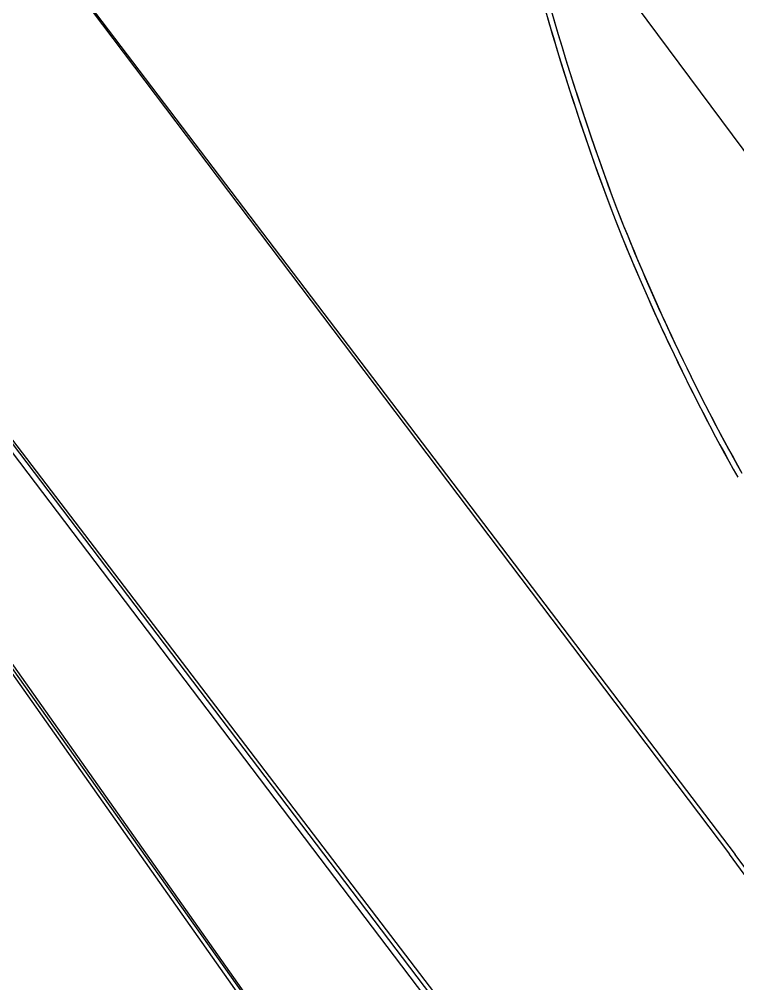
# Model space of a CAD drawing. Header units: millimetres. Extents: x 793 to 3159, y 750 to 2095.
# Drawn here: x 1126.29 to 1145.63, y 996.08 to 1022.03 of the extents above; entities that cross this region are included whole.
import ezdxf

# ---------------------------------------------------------------- set-up
doc = ezdxf.new("R2010")
doc.units = ezdxf.units.MM
doc.linetypes.add('CONTINUA', pattern=[0])
for name, color, linetype in [('A-BANQUETA', 8, 'Continuous'), ('GUARNICIONES', 8, 'Continuous'), ('limite de carretera', 9, 'Continuous'), ('LINEAS DE PAVIEMENTOS', 9, 'Continuous'), ('poligono real existente', 210, 'Continuous')]:
    doc.layers.add(name, color=color, linetype=linetype)
doc.styles.get("Standard").update_dxf_attribs({"font": 'arial.ttf'})
doc.linetypes.add('RAYACONTDIAG', pattern='A,0.8,["/",Standard,S=0.08,R=0,X=0.025,Y=-0.04],0', length=0.8)

msp = doc.modelspace()

# ---------------------------------------------------------------- linework, layer by layer
at = {"layer": 'A-BANQUETA', "linetype": 'CONTINUA', "ltscale": 0.5}
for centre, radius, start, end in [((1207.82649, 1041.57601, 289.74167), 70.08639, 191.3073415, 200.7398281), ((1208.02606, 1041.62909, 291.79065), 70.14285, 191.3264235, 200.6580844), ((1195.62156, 1037.75377, 294.25037), 57.32368, 201.4870075, 209.2895595), ((1195.64136, 1037.76233, 293.22704), 57.19524, 201.410494, 209.251098)]:
    msp.add_arc(centre, radius, start, end, dxfattribs=at)
at = {"layer": 'GUARNICIONES'}
for p, q in [((1120.48805, 1017.76038, 293.02123), (1148.86806, 980.38462, 292.262)), ((1125.51778, 1005.51114, 292.987), (1144.88117, 978.09175, 292.374))]:
    msp.add_line(p, q, dxfattribs=at)
for centre, radius, start, end in [((1208.06765, 1041.6345, 292.754), 70.18433, 191.3155403, 200.6106534), ((1195.62156, 1037.75377, 292.507), 57.17368, 201.359196, 209.253733)]:
    msp.add_arc(centre, radius, start, end, dxfattribs=at)
at = {"layer": 'limite de carretera'}
for p, q in [((1108.45336, 1048.45874, 293.388), (1145.40439, 999.56333, 292.318)), ((1120.5786, 1017.88918, 293.022), (1148.98752, 980.47533, 292.262)), ((1125.39525, 1005.42461, 292.987), (1144.75865, 978.00523, 292.374)), ((1156.09183, 985.02204, 292.079), (1145.40439, 999.56333, 292.318))]:
    msp.add_line(p, q, dxfattribs=at)
at = {"layer": 'limite de carretera', "extrusion": (-6.10067e-05, -9.6615e-06, 1)}
for p, q in [((1108.46802, 1048.35188, 293.38562), (1145.55585, 999.56012, 292.31741)), ((1108.46802, 1048.35188, 293.38562), (1145.55585, 999.56012, 292.31741)), ((1120.67881, 1017.81638, 293.02007), (1149.1924, 980.48222, 292.26145)), ((1120.67881, 1017.81638, 293.02007), (1149.1924, 980.48222, 292.26145)), ((1125.53034, 1005.36535, 292.98525), (1144.97045, 978.00029, 292.37317)), ((1125.53034, 1005.36535, 292.98525), (1144.97045, 978.00029, 292.37317)), ((1156.28397, 985.0488, 292.07893), (1145.55585, 999.56012, 292.31741)), ((1156.28397, 985.0488, 292.07893), (1145.55585, 999.56012, 292.31741))]:
    msp.add_line(p, q, dxfattribs=at)
at = {"layer": 'LINEAS DE PAVIEMENTOS'}
for centre, radius, start, end in [((1208.06765, 1041.6345, 292.754), 70.33433, 191.3155403, 200.6106534), ((1195.62156, 1037.75377, 292.507), 57.32368, 201.3591963, 209.2895594)]:
    msp.add_arc(centre, radius, start, end, dxfattribs=at)
at = {"layer": 'poligono real existente', "linetype": 'RAYACONTDIAG', "elevation": 293.251}
msp.add_lwpolyline([(1055.37166, 1138.42562), (1109.5674, 1067.16951), (1112.36524, 1063.41754), (1148.03728, 1015.48678), (1150.55876, 1012.12127), (1195.38998, 953.54068), (1226.62171, 912.33106), (1239.42446, 895.99844), (1246.50946, 888.50967), (1253.87555, 881.25301), (1286.05184, 855.41673), (1294.59981, 849.47316), (1303.20501, 843.77574), (1311.87785, 838.04777), (1320.8075, 832.74745), (1329.87651, 827.81192), (1332.03838, 826.86341), (1343.18162, 821.07729)], dxfattribs=at)

doc.saveas('drawing.dxf')
